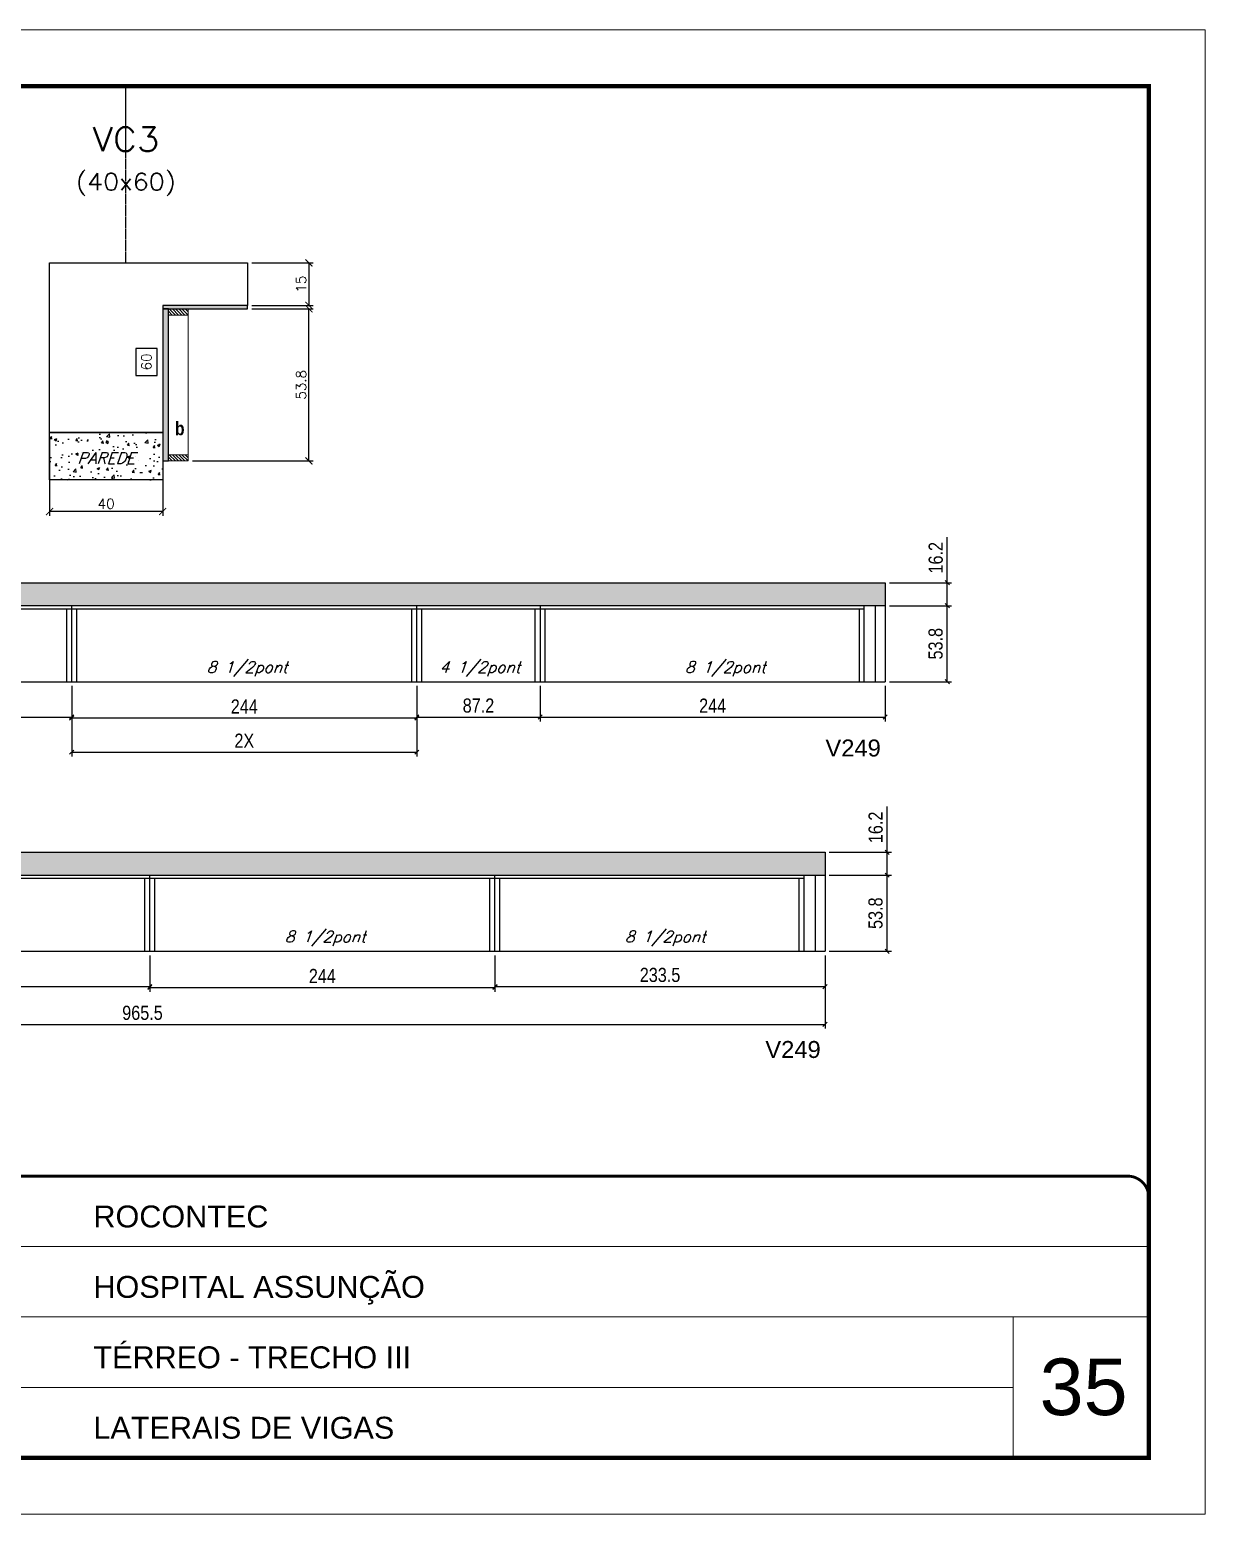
# Model space of a CAD drawing. Extents: x 137137 to 143418, y 10464 to 34486.
# Drawn here: x 140961 to 141792, y 24247 to 25297 of the extents above; entities that cross this region are included whole.
import ezdxf
from ezdxf.enums import TextEntityAlignment as Align

# ---------------------------------------------------------------- set-up
doc = ezdxf.new("R2010")
doc.units = 0
for name, pattern in [('CONTINUO', [0]), ('DASHED', [0.75, 0.5, -0.25]), ('HIDDEN', [0.375, 0.25, -0.125])]:
    doc.linetypes.add(name, pattern=pattern)
for name, color, linetype in [('5', 5, 'Continuous'), ('COTA', 241, 'Continuous'), ('Cota Seção (2x)', 4, 'Continuous'), ('detalhes', 4, 'Continuous'), ('Painéis', 200, 'Continuous'), ('SARR_2.2x7', 40, 'Continuous'), ('SARR_3.5x7', 81, 'Continuous'), ('texto', 7, 'Continuous'), ('Texto de Titulo', 7, 'Continuous'), ('Texto Qtd Sarr', 242, 'Continuous')]:
    doc.layers.add(name, color=color, linetype=linetype)
for name, color, linetype, lineweight in [('CARIMBO', 255, 'Continuous', 9), ('CONCRETO', 251, 'Continuous', 25), ('Folhas', 255, 'Continuous', 9), ('Hachura', 251, 'Continuous', 9), ('Madeira', 126, 'Continuous', 18), ('SARRAFO DE PRESSAO', 251, 'DASHED', 9), ('Texto Seção', 7, 'Continuous', 15)]:
    doc.layers.add(name, color=color, linetype=linetype, lineweight=lineweight)
doc.styles.add('ARIAL', font='arial.ttf')
doc.styles.add('COTA TECNICA', font='techl___.ttf', dxfattribs={"height": 10})
doc.styles.add('Romans', font='romans.shx')
doc.styles.get("Standard").update_dxf_attribs({"font": 'arial.ttf'})
doc.styles.add('TECNICA', font='techb___.ttf', dxfattribs={"height": 10})
doc.dimstyles.new('Cota Seção (2x)', dxfattribs={"dimtxt": 7, "dimasz": 5, "dimexe": 3, "dimexo": 3, "dimgap": 2, "dimtad": 3, "dimdec": 1, "dimlfac": 0.5, "dimzin": 12, "dimdsep": 46, "dimtxsty": 'Romans', "dimblk": 'ARCHTICK', "dimcen": 0, "dimclrd": 4, "dimclre": 4, "dimclrt": 1, "dimadec": 1, "dimazin": 3, "dimtfac": 1, "dimtdec": 1, "dimtmove": 0, "dimatfit": 3, "dimldrblk": 'OBLIQUE', "dimfxl": 1, "dimtolj": 1, "dimtzin": 12, "dimarcsym": 0})
doc.dimstyles.new('Cota Seção interna', dxfattribs={"dimtxt": 7, "dimasz": 6, "dimexe": 0.18, "dimexo": 2, "dimgap": -4, "dimtad": 3, "dimdec": 1, "dimlfac": 0.5, "dimzin": 12, "dimdsep": 46, "dimtxsty": 'Romans', "dimblk": 'ARCHTICK', "dimcen": 0.09, "dimse1": 1, "dimse2": 1, "dimsd1": 1, "dimsd2": 1, "dimclrd": 180, "dimclre": 5, "dimclrt": 1, "dimadec": 0, "dimazin": 3, "dimtfac": 1, "dimtdec": 1, "dimtofl": 0, "dimtmove": 0, "dimatfit": 3, "dimldrblk": 'ARCHTICK', "dimfxl": 1, "dimtolj": 1, "dimtzin": 0, "dimarcsym": 0})
doc.dimstyles.new('PAINEL', dxfattribs={"dimtxt": 10, "dimasz": 3, "dimexe": 3, "dimexo": 3, "dimgap": 3, "dimtad": 1, "dimdec": 1, "dimzin": 12, "dimdsep": 46, "dimtxsty": 'COTA TECNICA', "dimblk1": 'OBLIQUE', "dimblk2": 'OBLIQUE', "dimsah": 1, "dimcen": 0.9, "dimclrd": 4, "dimclre": 4, "dimclrt": 240, "dimadec": 1, "dimazin": 3, "dimtfac": 1, "dimtdec": 1, "dimtmove": 0, "dimatfit": 3, "dimfxl": 1, "dimtolj": 1, "dimtzin": 12, "dimarcsym": 0})

# ---------------------------------------------------------------- blocks, each defined once
blk = doc.blocks.new('9999999999')
at = {"color": 30, "linetype": 'CONTINUO'}
for p, q in [((98564.6, 34379.6), (99584, 34379.6)), ((98564.6, 34329.8), (99488, 34329.8)), ((99584, 34329.8), (99488, 34329.8)), ((99488, 34329.8), (99488, 34230.2)), ((98564.6, 34280), (99488, 34280))]:
    blk.add_line(p, q, dxfattribs=at)
at = {"color": 30, "linetype": 'CONTINUO', "const_width": 2}
blk.add_lwpolyline([(99584, 34230.2), (99584, 34414.4, 0.414214), (99569, 34429.4), (98229, 34429.4, 0.414214), (98214, 34414.4), (98214, 34245.2, 0.414214), (98229, 34230.2), (99584, 34230.2)], format="xyb", dxfattribs=at)
at = {"layer": 'Folhas'}
blk.add_lwpolyline([(98139, 34190.2), (99624, 34190.2), (99624, 35240.2), (98139, 35240.2)], close=True, dxfattribs=at)
at = {"layer": 'Folhas', "color": 30, "const_width": 3}
blk.add_lwpolyline([(98214, 34230.2), (99584, 34230.2), (99584, 35200.2), (98214, 35200.2)], close=True, dxfattribs=at)
at = {"color": 7, "linetype": 'Continuous', "ltscale": 5, "style": 'ARIAL'}
for s, height, p in [('ROCONTEC', 15.48, (98837.7, 34393.1)), ('HOSPITAL ASSUNÇÃO', 15.483, (98837.7, 34343.3)), ('TÉRREO - TRECHO III', 15.483, (98837.7, 34293.5)), ('LATERAIS DE VIGAS', 15.483, (98837.7, 34243.7))]:
    blk.add_text(s, height=height, dxfattribs=at).set_placement(p)
blk = doc.blocks.new('titulo1')
at = {"layer": 'Defpoints', "color": 252, "linetype": 'HIDDEN', "ltscale": 2}
blk.add_line((0, 0), (0, 125), dxfattribs=at)
at = {"layer": 'Defpoints', "style": 'Romans', "oblique": 15}
blk.add_attdef('FOLHA', text='', height=10, dxfattribs=at).set_placement((0, 15.6), align=Align.MIDDLE_CENTER)
at = {"layer": 'Texto Qtd Sarr', "color": 3, "style": 'Romans', "oblique": 15}
for tag, height, p in [('TITULO', 17, (0, 71.4)), ('SEÇÃO', 12, (0, 41.5))]:
    blk.add_attdef(tag, text='', height=height, dxfattribs=at).set_placement(p, align=Align.MIDDLE_CENTER)
blk = doc.blocks.new('_ArchTick')
at = {"color": 0, "linetype": 'ByBlock', "const_width": 0.15}
blk.add_lwpolyline([(-0.5, -0.5), (0.5, 0.5)], dxfattribs=at)
blk = doc.blocks.new('*D6127')
at = {"layer": 'COTA', "color": 4, "lineweight": -2, "transparency": 16777216}
for p, q in [((141118, 25132.2), (141161.4, 25132.2)), ((141158.4, 25132.2), (141158.4, 25102.2)), ((141118, 25102.2), (141161.4, 25102.2))]:
    blk.add_line(p, q, dxfattribs=at)
at = {"layer": 'Defpoints', "color": 0, "transparency": 16777216}
for p in [(141115, 25132.2), (141115, 25102.2), (141158.4, 25102.2)]:
    blk.add_point(p, dxfattribs=at)
at = {"layer": 'COTA', "color": 4, "lineweight": -2, "transparency": 16777216, "xscale": 5, "yscale": 5, "zscale": 5}
for p, rotation in [((141158.4, 25132.2), 90), ((141158.4, 25102.2), 270)]:
    blk.add_blockref('_ArchTick', p, dxfattribs=dict(at, rotation=rotation))
at = {"layer": 'COTA', "color": 1, "transparency": 16777216, "insert": (141152.9, 25117.2), "char_height": 7, "attachment_point": 5, "rotation": 90, "style": 'Romans'}
blk.add_mtext('\\A1;15', dxfattribs=at)
blk = doc.blocks.new('_Oblique')
at = {"color": 0, "linetype": 'ByBlock', "lineweight": -2}
blk.add_line((-0.5, -0.5), (0.5, 0.5), dxfattribs=at)
blk = doc.blocks.new('*D6128')
at = {"layer": 'COTA', "color": 4, "lineweight": -2, "transparency": 16777216}
for p, q in [((141118, 25099.8), (141161.4, 25099.8)), ((141158.4, 24992.2), (141158.4, 25099.8)), ((141076, 24992.2), (141161.4, 24992.2))]:
    blk.add_line(p, q, dxfattribs=at)
at = {"layer": 'Defpoints', "color": 0, "transparency": 16777216}
for p in [(141115, 25099.8), (141158.4, 25099.8), (141073, 24992.2)]:
    blk.add_point(p, dxfattribs=at)
at = {"layer": 'COTA', "color": 4, "lineweight": -2, "transparency": 16777216, "xscale": 5, "yscale": 5, "zscale": 5}
for p, rotation in [((141158.4, 25099.8), 90), ((141158.4, 24992.2), 270)]:
    blk.add_blockref('_ArchTick', p, dxfattribs=dict(at, rotation=rotation))
at = {"layer": 'COTA', "color": 1, "transparency": 16777216, "insert": (141152.9, 25046), "char_height": 7, "attachment_point": 5, "rotation": 90, "style": 'Romans'}
blk.add_mtext('\\A1;53.8', dxfattribs=at)
blk = doc.blocks.new('*D6129')
at = {"layer": 'Cota Seção (2x)', "color": 180, "lineweight": -2, "transparency": 16777216}
for p, q in [((141051, 25071.7), (141036, 25071.7)), ((141036, 25071.7), (141036, 25052.7)), ((141051, 25052.7), (141051, 25071.7)), ((141036, 25052.7), (141051, 25052.7))]:
    blk.add_line(p, q, dxfattribs=at)
at = {"layer": 'Defpoints', "color": 0, "transparency": 16777216}
for p in [(141055, 25132.2), (141055, 25132.2), (141055, 25012.2)]:
    blk.add_point(p, dxfattribs=at)
at = {"layer": 'Cota Seção (2x)', "color": 1, "transparency": 16777216, "insert": (141043.5, 25062.2), "char_height": 7, "attachment_point": 5, "rotation": 90, "style": 'Romans'}
blk.add_mtext('\\A1;60', dxfattribs=at)
blk = doc.blocks.new('*D6272')
at = {"layer": 'COTA', "color": 4, "linetype": 'ByBlock', "lineweight": -2, "transparency": 16777216}
for p, q in [((141321.9, 24833), (141321.9, 24808)), ((141565.9, 24833), (141565.9, 24808)), ((141321.9, 24811), (141565.9, 24811))]:
    blk.add_line(p, q, dxfattribs=at)
at = {"layer": 'Defpoints', "color": 0, "linetype": 'ByBlock', "transparency": 16777216}
for p in [(141321.9, 24836), (141565.9, 24836), (141565.9, 24811)]:
    blk.add_point(p, dxfattribs=at)
at = {"layer": 'COTA', "color": 4, "linetype": 'ByBlock', "lineweight": -2, "transparency": 16777216, "xscale": 3, "yscale": 3, "zscale": 3, "rotation": 180}
blk.add_blockref('_Oblique', (141321.9, 24811), dxfattribs=at)
at = {"layer": 'COTA', "color": 4, "linetype": 'ByBlock', "lineweight": -2, "transparency": 16777216, "xscale": 3, "yscale": 3, "zscale": 3}
blk.add_blockref('_Oblique', (141565.9, 24811), dxfattribs=at)
at = {"layer": 'COTA', "color": 240, "linetype": 'ByBlock', "transparency": 16777216, "insert": (141443.9, 24819.1), "char_height": 10, "attachment_point": 5, "style": 'COTA TECNICA'}
blk.add_mtext('\\A1;244', dxfattribs=at)
blk = doc.blocks.new('*D6130')
at = {"layer": 'COTA', "color": 4, "lineweight": -2, "transparency": 16777216}
for p, q in [((140975, 25009.2), (140975, 24953.4)), ((141055, 25009.2), (141055, 24953.4)), ((141055, 24956.4), (140975, 24956.4))]:
    blk.add_line(p, q, dxfattribs=at)
at = {"layer": 'Defpoints', "color": 0, "transparency": 16777216}
for p in [(140975, 25012.2), (141055, 25012.2), (140975, 24956.4)]:
    blk.add_point(p, dxfattribs=at)
at = {"layer": 'COTA', "color": 4, "lineweight": -2, "transparency": 16777216, "xscale": 5, "yscale": 5, "zscale": 5, "rotation": 180}
blk.add_blockref('_ArchTick', (140975, 24956.4), dxfattribs=at)
at = {"layer": 'COTA', "color": 4, "lineweight": -2, "transparency": 16777216, "xscale": 5, "yscale": 5, "zscale": 5}
blk.add_blockref('_ArchTick', (141055, 24956.4), dxfattribs=at)
at = {"layer": 'COTA', "color": 1, "transparency": 16777216, "insert": (141015, 24961.9), "char_height": 7, "attachment_point": 5, "style": 'Romans'}
blk.add_mtext('\\A1;40', dxfattribs=at)
blk = doc.blocks.new('*D6273')
at = {"layer": 'COTA', "color": 4, "lineweight": -2, "transparency": 16777216}
for p, q in [((141568.9, 24889.8), (141612.8, 24889.8)), ((141609.8, 24836), (141609.8, 24889.8)), ((141568.9, 24836), (141612.8, 24836))]:
    blk.add_line(p, q, dxfattribs=at)
at = {"layer": 'Defpoints', "color": 0, "transparency": 16777216}
for p in [(141565.9, 24889.8), (141609.8, 24889.8), (141565.9, 24836)]:
    blk.add_point(p, dxfattribs=at)
at = {"layer": 'COTA', "color": 4, "lineweight": -2, "transparency": 16777216, "xscale": 3, "yscale": 3, "zscale": 3}
for p, rotation in [((141609.8, 24889.8), 90), ((141609.8, 24836), 270)]:
    blk.add_blockref('_Oblique', p, dxfattribs=dict(at, rotation=rotation))
at = {"layer": 'COTA', "color": 240, "transparency": 16777216, "insert": (141601.6, 24862.9), "char_height": 10, "attachment_point": 5, "rotation": 90, "style": 'COTA TECNICA'}
blk.add_mtext('\\A1;53.8', dxfattribs=at)
blk = doc.blocks.new('*D6274')
at = {"layer": 'COTA', "color": 4, "lineweight": -2, "transparency": 16777216}
for p, q in [((141609.8, 24906), (141609.8, 24938.3)), ((141568.9, 24906), (141612.8, 24906)), ((141609.8, 24889.8), (141609.8, 24906)), ((141568.9, 24889.8), (141612.8, 24889.8))]:
    blk.add_line(p, q, dxfattribs=at)
at = {"layer": 'Defpoints', "color": 0, "transparency": 16777216}
for p in [(141565.9, 24906), (141609.8, 24906), (141565.9, 24889.8)]:
    blk.add_point(p, dxfattribs=at)
at = {"layer": 'COTA', "color": 4, "lineweight": -2, "transparency": 16777216, "xscale": 3, "yscale": 3, "zscale": 3}
for p, rotation in [((141609.8, 24906), 90), ((141609.8, 24889.8), 270)]:
    blk.add_blockref('_Oblique', p, dxfattribs=dict(at, rotation=rotation))
at = {"layer": 'COTA', "color": 240, "transparency": 16777216, "insert": (141601.7, 24923.7), "char_height": 10, "attachment_point": 5, "rotation": 90, "style": 'COTA TECNICA'}
blk.add_mtext('\\A1;16.2', dxfattribs=at)
blk = doc.blocks.new('*D6275')
at = {"layer": 'COTA', "color": 4, "lineweight": -2, "transparency": 16777216}
for p, q in [((140746.7, 24833), (140746.7, 24808)), ((140990.7, 24833), (140990.7, 24808)), ((140746.7, 24811), (140990.7, 24811))]:
    blk.add_line(p, q, dxfattribs=at)
at = {"layer": 'Defpoints', "color": 0, "transparency": 16777216}
for p in [(140746.7, 24836), (140990.7, 24836), (140990.7, 24811)]:
    blk.add_point(p, dxfattribs=at)
at = {"layer": 'COTA', "color": 4, "lineweight": -2, "transparency": 16777216, "xscale": 3, "yscale": 3, "zscale": 3, "rotation": 180}
blk.add_blockref('_Oblique', (140746.7, 24811), dxfattribs=at)
at = {"layer": 'COTA', "color": 4, "lineweight": -2, "transparency": 16777216, "xscale": 3, "yscale": 3, "zscale": 3}
blk.add_blockref('_Oblique', (140990.7, 24811), dxfattribs=at)
at = {"layer": 'COTA', "color": 240, "transparency": 16777216, "insert": (140868.7, 24819.1), "char_height": 10, "attachment_point": 5, "style": 'COTA TECNICA'}
blk.add_mtext('\\A1;244', dxfattribs=at)
blk = doc.blocks.new('*D6276')
at = {"layer": 'COTA', "color": 4, "lineweight": -2, "transparency": 16777216}
for p, q in [((140990.7, 24833), (140990.7, 24807.4)), ((141234.7, 24833), (141234.7, 24807.4)), ((140990.7, 24810.4), (141234.7, 24810.4))]:
    blk.add_line(p, q, dxfattribs=at)
at = {"layer": 'Defpoints', "color": 0, "transparency": 16777216}
for p in [(140990.7, 24836), (141234.7, 24836), (141234.7, 24810.4)]:
    blk.add_point(p, dxfattribs=at)
at = {"layer": 'COTA', "color": 4, "lineweight": -2, "transparency": 16777216, "xscale": 3, "yscale": 3, "zscale": 3, "rotation": 180}
blk.add_blockref('_Oblique', (140990.7, 24810.4), dxfattribs=at)
at = {"layer": 'COTA', "color": 4, "lineweight": -2, "transparency": 16777216, "xscale": 3, "yscale": 3, "zscale": 3}
blk.add_blockref('_Oblique', (141234.7, 24810.4), dxfattribs=at)
at = {"layer": 'COTA', "color": 240, "transparency": 16777216, "insert": (141112.7, 24818.5), "char_height": 10, "attachment_point": 5, "style": 'COTA TECNICA'}
blk.add_mtext('\\A1;244', dxfattribs=at)
blk = doc.blocks.new('*D6278')
at = {"layer": 'COTA', "color": 4, "linetype": 'ByBlock', "lineweight": -2, "transparency": 16777216}
for p, q in [((141289.9, 24642.4), (141289.9, 24617.4)), ((141523.4, 24642.4), (141523.4, 24617.4)), ((141289.9, 24620.4), (141523.4, 24620.4))]:
    blk.add_line(p, q, dxfattribs=at)
at = {"layer": 'Defpoints', "color": 0, "linetype": 'ByBlock', "transparency": 16777216}
for p in [(141289.9, 24645.4), (141523.4, 24645.4), (141523.4, 24620.4)]:
    blk.add_point(p, dxfattribs=at)
at = {"layer": 'COTA', "color": 4, "linetype": 'ByBlock', "lineweight": -2, "transparency": 16777216, "xscale": 3, "yscale": 3, "zscale": 3, "rotation": 180}
blk.add_blockref('_Oblique', (141289.9, 24620.4), dxfattribs=at)
at = {"layer": 'COTA', "color": 4, "linetype": 'ByBlock', "lineweight": -2, "transparency": 16777216, "xscale": 3, "yscale": 3, "zscale": 3}
blk.add_blockref('_Oblique', (141523.4, 24620.4), dxfattribs=at)
at = {"layer": 'COTA', "color": 240, "linetype": 'ByBlock', "transparency": 16777216, "insert": (141406.7, 24628.6), "char_height": 10, "attachment_point": 5, "style": 'COTA TECNICA'}
blk.add_mtext('\\A1;233.5', dxfattribs=at)
blk = doc.blocks.new('*D6279')
at = {"layer": 'COTA', "color": 4, "lineweight": -2, "transparency": 16777216}
for p, q in [((141526.4, 24699.2), (141570.3, 24699.2)), ((141567.3, 24645.4), (141567.3, 24699.2)), ((141526.4, 24645.4), (141570.3, 24645.4))]:
    blk.add_line(p, q, dxfattribs=at)
at = {"layer": 'Defpoints', "color": 0, "transparency": 16777216}
for p in [(141523.4, 24699.2), (141567.3, 24699.2), (141523.4, 24645.4)]:
    blk.add_point(p, dxfattribs=at)
at = {"layer": 'COTA', "color": 4, "lineweight": -2, "transparency": 16777216, "xscale": 3, "yscale": 3, "zscale": 3}
for p, rotation in [((141567.3, 24699.2), 90), ((141567.3, 24645.4), 270)]:
    blk.add_blockref('_Oblique', p, dxfattribs=dict(at, rotation=rotation))
at = {"layer": 'COTA', "color": 240, "transparency": 16777216, "insert": (141559.1, 24672.3), "char_height": 10, "attachment_point": 5, "rotation": 90, "style": 'COTA TECNICA'}
blk.add_mtext('\\A1;53.8', dxfattribs=at)
blk = doc.blocks.new('*D6280')
at = {"layer": 'COTA', "color": 4, "lineweight": -2, "transparency": 16777216}
for p, q in [((141567.3, 24715.4), (141567.3, 24747.7)), ((141526.4, 24715.4), (141570.3, 24715.4)), ((141567.3, 24699.2), (141567.3, 24715.4)), ((141526.4, 24699.2), (141570.3, 24699.2))]:
    blk.add_line(p, q, dxfattribs=at)
at = {"layer": 'Defpoints', "color": 0, "transparency": 16777216}
for p in [(141523.4, 24715.4), (141567.3, 24715.4), (141523.4, 24699.2)]:
    blk.add_point(p, dxfattribs=at)
at = {"layer": 'COTA', "color": 4, "lineweight": -2, "transparency": 16777216, "xscale": 3, "yscale": 3, "zscale": 3}
for p, rotation in [((141567.3, 24715.4), 90), ((141567.3, 24699.2), 270)]:
    blk.add_blockref('_Oblique', p, dxfattribs=dict(at, rotation=rotation))
at = {"layer": 'COTA', "color": 240, "transparency": 16777216, "insert": (141559.2, 24733), "char_height": 10, "attachment_point": 5, "rotation": 90, "style": 'COTA TECNICA'}
blk.add_mtext('\\A1;16.2', dxfattribs=at)
blk = doc.blocks.new('*D6281')
at = {"layer": 'COTA', "color": 4, "lineweight": -2, "transparency": 16777216}
for p, q in [((140801.9, 24642.4), (140801.9, 24617.4)), ((141045.9, 24642.4), (141045.9, 24617.4)), ((140801.9, 24620.4), (141045.9, 24620.4))]:
    blk.add_line(p, q, dxfattribs=at)
at = {"layer": 'Defpoints', "color": 0, "transparency": 16777216}
for p in [(140801.9, 24645.4), (141045.9, 24645.4), (141045.9, 24620.4)]:
    blk.add_point(p, dxfattribs=at)
at = {"layer": 'COTA', "color": 4, "lineweight": -2, "transparency": 16777216, "xscale": 3, "yscale": 3, "zscale": 3, "rotation": 180}
blk.add_blockref('_Oblique', (140801.9, 24620.4), dxfattribs=at)
at = {"layer": 'COTA', "color": 4, "lineweight": -2, "transparency": 16777216, "xscale": 3, "yscale": 3, "zscale": 3}
blk.add_blockref('_Oblique', (141045.9, 24620.4), dxfattribs=at)
at = {"layer": 'COTA', "color": 240, "transparency": 16777216, "insert": (140923.9, 24628.5), "char_height": 10, "attachment_point": 5, "style": 'COTA TECNICA'}
blk.add_mtext('\\A1;244', dxfattribs=at)
blk = doc.blocks.new('*D6282')
at = {"layer": 'COTA', "color": 4, "lineweight": -2, "transparency": 16777216}
for p, q in [((140557.9, 24642.4), (140557.9, 24590.7)), ((141523.4, 24642.4), (141523.4, 24590.7)), ((140557.9, 24593.7), (141523.4, 24593.7))]:
    blk.add_line(p, q, dxfattribs=at)
at = {"layer": 'Defpoints', "color": 0, "transparency": 16777216}
for p in [(140557.9, 24645.4), (141523.4, 24645.4), (141523.4, 24593.7)]:
    blk.add_point(p, dxfattribs=at)
at = {"layer": 'COTA', "color": 4, "lineweight": -2, "transparency": 16777216, "xscale": 3, "yscale": 3, "zscale": 3, "rotation": 180}
blk.add_blockref('_Oblique', (140557.9, 24593.7), dxfattribs=at)
at = {"layer": 'COTA', "color": 4, "lineweight": -2, "transparency": 16777216, "xscale": 3, "yscale": 3, "zscale": 3}
blk.add_blockref('_Oblique', (141523.4, 24593.7), dxfattribs=at)
at = {"layer": 'COTA', "color": 240, "transparency": 16777216, "insert": (141040.7, 24601.8), "char_height": 10, "attachment_point": 5, "style": 'COTA TECNICA'}
blk.add_mtext('\\A1;965.5', dxfattribs=at)
blk = doc.blocks.new('*D6283')
at = {"layer": 'COTA', "color": 4, "lineweight": -2, "transparency": 16777216}
for p, q in [((141045.9, 24642.4), (141045.9, 24616.8)), ((141289.9, 24642.4), (141289.9, 24616.8)), ((141045.9, 24619.8), (141289.9, 24619.8))]:
    blk.add_line(p, q, dxfattribs=at)
at = {"layer": 'Defpoints', "color": 0, "transparency": 16777216}
for p in [(141045.9, 24645.4), (141289.9, 24645.4), (141289.9, 24619.8)]:
    blk.add_point(p, dxfattribs=at)
at = {"layer": 'COTA', "color": 4, "lineweight": -2, "transparency": 16777216, "xscale": 3, "yscale": 3, "zscale": 3, "rotation": 180}
blk.add_blockref('_Oblique', (141045.9, 24619.8), dxfattribs=at)
at = {"layer": 'COTA', "color": 4, "lineweight": -2, "transparency": 16777216, "xscale": 3, "yscale": 3, "zscale": 3}
blk.add_blockref('_Oblique', (141289.9, 24619.8), dxfattribs=at)
at = {"layer": 'COTA', "color": 240, "transparency": 16777216, "insert": (141167.9, 24627.9), "char_height": 10, "attachment_point": 5, "style": 'COTA TECNICA'}
blk.add_mtext('\\A1;244', dxfattribs=at)
blk = doc.blocks.new('*D6132')
at = {"layer": 'COTA', "color": 4, "lineweight": -2, "transparency": 16777216}
for p, q in [((141234.7, 24833), (141234.7, 24808)), ((141321.9, 24833), (141321.9, 24808)), ((141234.7, 24811), (141321.9, 24811))]:
    blk.add_line(p, q, dxfattribs=at)
at = {"layer": 'Defpoints', "color": 0, "transparency": 16777216}
for p in [(141234.7, 24836), (141321.9, 24836), (141321.9, 24811)]:
    blk.add_point(p, dxfattribs=at)
at = {"layer": 'COTA', "color": 4, "lineweight": -2, "transparency": 16777216, "xscale": 3, "yscale": 3, "zscale": 3, "rotation": 180}
blk.add_blockref('_Oblique', (141234.7, 24811), dxfattribs=at)
at = {"layer": 'COTA', "color": 4, "lineweight": -2, "transparency": 16777216, "xscale": 3, "yscale": 3, "zscale": 3}
blk.add_blockref('_Oblique', (141321.9, 24811), dxfattribs=at)
at = {"layer": 'COTA', "color": 240, "transparency": 16777216, "insert": (141278.3, 24819.1), "char_height": 10, "attachment_point": 5, "style": 'COTA TECNICA'}
blk.add_mtext('\\A1;87.2', dxfattribs=at)
blk = doc.blocks.new('*D6133')
at = {"layer": 'COTA', "color": 4, "lineweight": -2, "transparency": 16777216}
for p, q in [((140990.7, 24833), (140990.7, 24783.2)), ((141234.7, 24833), (141234.7, 24783.2)), ((140990.7, 24786.2), (141234.7, 24786.2))]:
    blk.add_line(p, q, dxfattribs=at)
at = {"layer": 'Defpoints', "color": 0, "transparency": 16777216}
for p in [(140990.7, 24836), (141234.7, 24836), (141234.7, 24786.2)]:
    blk.add_point(p, dxfattribs=at)
at = {"layer": 'COTA', "color": 4, "lineweight": -2, "transparency": 16777216, "xscale": 3, "yscale": 3, "zscale": 3, "rotation": 180}
blk.add_blockref('_Oblique', (140990.7, 24786.2), dxfattribs=at)
at = {"layer": 'COTA', "color": 4, "lineweight": -2, "transparency": 16777216, "xscale": 3, "yscale": 3, "zscale": 3}
blk.add_blockref('_Oblique', (141234.7, 24786.2), dxfattribs=at)
at = {"layer": 'COTA', "color": 240, "transparency": 16777216, "insert": (141112.7, 24794.3), "char_height": 10, "attachment_point": 5, "style": 'COTA TECNICA'}
blk.add_mtext('\\A1;2X', dxfattribs=at)

msp = doc.modelspace()

# ---------------------------------------------------------------- hatches: boundary and pattern name
at = {"layer": 'CONCRETO', "linetype": 'ByBlock'}
h = msp.add_hatch(dxfattribs=at)
h.set_pattern_fill('AR-CONC', color=0, scale=0.1)
h.set_pattern_definition([(50, (4707.29, -3427.897), (18.2184669, -1.5939086), [1.905, -20.955]), (355, (4707.29, -3427.897), (-3.5243421, 19.1056845), [1.524, -16.7640584]), (100.451445, (4708.808, -3428.03), (14.6941247, 17.5117752), [1.619001, -17.8090245]), (46.1842, (4707.29, -3422.817), (27.107904, -4.2042328), [2.8575, -31.4325]), (96.635558, (4709.548, -3423.168), (23.7404134, 24.7426125), [2.4285023, -26.713561]), (351.184151, (4707.29, -3422.817), (23.7404134, 24.7426125), [2.2859967, -25.145973]), (21, (4709.83, -3424.087), (15.1614391, -10.2265198), [1.905, -20.955]), (326, (4709.83, -3424.087), (6.1802028, 18.4187966), [1.524, -16.764]), (71.451445, (4711.093, -3424.94), (21.341642, 8.192277), [1.619001, -17.8089938]), (37.5, (4707.2893, -3427.897), (0.30886033, 8.4555039), [0, -16.5608, 0, -17.018, 0, -16.8275]), (7.5, (4707.289, -3427.897), (6.68196625, 10.0180575), [0, -9.7028, 0, -16.1798, 0, -6.4135]), (327.5, (4701.625, -3427.897), (13.55905952, -0.5728744), [0, -6.35, 0, -19.812, 0, -26.289]), (317.5, (4699.085, -3427.897), (14.8129181, 2.5426491), [0, -8.255, 0, -13.1572, 0, -18.669])])
h.paths.add_polyline_path([(140974.99, 25012.18), (140974.99, 24978.81), (141054.99, 24978.81), (141054.99, 25012.18)])
at = {"layer": 'COTA', "linetype": 'ByBlock'}
h = msp.add_hatch(dxfattribs=at)
h.set_pattern_fill('AR-CONC', color=256, scale=0.03)
h.set_pattern_definition([(50, (-1585, 0), (5.46554007, -0.47817257), [0.5715, -6.2865]), (355, (-1585, 0), (-1.05730264, 5.73170536), [0.4572, -5.02921753]), (100.4514447, (-1584.5445, -0.04), (4.40823741, 5.25353256), [0.48570026, -5.34270734]), (46.1842, (-1585, 1.524), (8.13237123, -1.26126984), [0.85725, -9.42975]), (96.6355576, (-1584.322, 1.419), (7.122124, 7.42278374), [0.7285507, -8.01406824]), (351.184151, (-1585, 1.524), (7.122124, 7.42278374), [0.685799, -7.54379196]), (21, (-1584.238, 1.143), (4.54843174, -3.06795595), [0.5715, -6.2865]), (326, (-1584.238, 1.143), (1.85406085, 5.52563898), [0.4572, -5.0292]), (71.451445, (-1583.859, 0.8873), (6.40249258, 2.45768307), [0.48570026, -5.34269813]), (37.5, (-1585, 0), (0.092658098, 2.536651166), [0, -4.96824, 0, -5.1054, 0, -5.04825]), (7.5, (-1585, 0), (2.004589875, 3.005417245), [0, -2.91084, 0, -4.85394, 0, -1.92405]), (327.5, (-1586.6993, 0), (4.067717855, -0.17186232), [0, -1.905, 0, -5.9436, 0, -7.8867]), (317.5, (-1587.4613, 0), (4.44387544, 0.76279473), [0, -2.4765, 0, -3.94716, 0, -5.6007])])
h.paths.add_polyline_path([(140746.71, 24889.85), (140746.71, 24861.05), (140773.71, 24861.05), (140773.71, 24887.65), (140773.71, 24889.85), (141565.91, 24889.85), (141565.91, 24906.05), (140557.91, 24906.05), (140557.91, 24857.05), (140584.91, 24857.05), (140584.91, 24887.65), (140584.91, 24889.85)])
h = msp.add_hatch(dxfattribs=at)
h.set_pattern_fill('AR-CONC', color=256, scale=0.03)
h.set_pattern_definition([(50, (-1815.3705, -378.743), (5.46554007, -0.47817257), [0.5715, -6.2865]), (355, (-1815.3705, -378.743), (-1.05730264, 5.73170536), [0.4572, -5.02921753]), (100.4514447, (-1814.915, -378.783), (4.40823741, 5.25353256), [0.48570026, -5.34270734]), (46.1842, (-1815.3705, -377.219), (8.13237123, -1.26126984), [0.85725, -9.42975]), (96.6355576, (-1814.693, -377.324), (7.122124, 7.42278374), [0.7285507, -8.01406824]), (351.184151, (-1815.3705, -377.219), (7.122124, 7.42278374), [0.685799, -7.54379196]), (21, (-1814.6085, -377.6), (4.54843174, -3.06795595), [0.5715, -6.2865]), (326, (-1814.6085, -377.6), (1.85406085, 5.52563898), [0.4572, -5.0292]), (71.451445, (-1814.2295, -377.8556), (6.40249258, 2.45768307), [0.48570026, -5.34269813]), (37.5, (-1815.3705, -378.7429), (0.092658098, 2.536651166), [0, -4.96824, 0, -5.1054, 0, -5.04825]), (7.5, (-1815.3705, -378.743), (2.004589875, 3.005417245), [0, -2.91084, 0, -4.85394, 0, -1.92405]), (327.5, (-1817.0698, -378.743), (4.067717855, -0.17186232), [0, -1.905, 0, -5.9436, 0, -7.8867]), (317.5, (-1817.8318, -378.743), (4.44387544, 0.76279473), [0, -2.4765, 0, -3.94716, 0, -5.6007])])
h.paths.add_polyline_path([(141523.41, 24699.21), (141523.41, 24715.41), (140557.91, 24715.41), (140557.91, 24699.21)])
at = {"layer": 'Hachura'}
h = msp.add_hatch(color=256, dxfattribs=at)
h.dxf.hatch_style = 1
h.paths.add_polyline_path([(141114.99, 25099.78), (141114.99, 25102.18), (141054.99, 25102.18), (141054.99, 25099.78)])
h = msp.add_hatch(color=256, dxfattribs=at)
h.dxf.hatch_style = 1
h.paths.add_polyline_path([(141058.99, 25099.78), (141054.99, 25099.78), (141054.99, 24992.18), (141058.99, 24992.18)])
h = msp.add_hatch(dxfattribs=at)
h.set_pattern_fill('ANSI31', color=256, scale=0.5, angle=270, style=0)
h.set_pattern_definition([(315, (163973.6063, 16792.1315), (1.12253202, 1.12253202), [])])
h.paths.add_polyline_path([(141058.99, 25095.38), (141058.99, 25099.78), (141072.99, 25099.78), (141072.99, 25095.38)])
h = msp.add_hatch(dxfattribs=at)
h.set_pattern_fill('ANSI31', color=256, scale=0.5, angle=270, style=0)
h.set_pattern_definition([(315, (163973.6063, 16688.9315), (1.12253202, 1.12253202), [])])
h.paths.add_polyline_path([(141058.99, 24992.18), (141058.99, 24996.58), (141072.99, 24996.58), (141072.99, 24992.18)])

# ---------------------------------------------------------------- linework, layer by layer
at = {"layer": 'CONCRETO'}
msp.add_lwpolyline([(140974.99, 25132.18), (140974.99, 25132.18), (141114.99, 25132.18), (141114.99, 25102.18), (141054.99, 25102.18), (141054.99, 25012.18), (140974.99, 25012.18), (140974.99, 25132.18)], close=True, dxfattribs=at)
at = {"layer": 'CONCRETO', "color": 0, "linetype": 'ByBlock'}
msp.add_lwpolyline([(140974.99, 25012.18), (141054.99, 25012.18), (141054.99, 24978.81), (140974.99, 24978.81)], close=True, dxfattribs=at)
at = {"layer": 'COTA', "linetype": 'ByBlock'}
for p, q in [((140557.91, 24906.05), (141565.91, 24906.05)), ((141565.91, 24906.05), (141565.91, 24889.85)), ((140557.91, 24715.41), (141523.41, 24715.41)), ((141523.41, 24715.41), (141523.41, 24699.21))]:
    msp.add_line(p, q, dxfattribs=at)
at = {"layer": 'Madeira'}
for points in [[(141058.99, 25095.38), (141058.99, 25099.78), (141072.99, 25099.78), (141072.99, 25095.38)], [(141058.99, 25099.78), (141072.99, 25099.78), (141072.99, 24992.18), (141058.99, 24992.18)], [(141058.99, 24992.18), (141058.99, 24996.58), (141072.99, 24996.58), (141072.99, 24992.18)]]:
    msp.add_lwpolyline(points, close=True, dxfattribs=at)
at = {"layer": 'Painéis', "linetype": 'ByBlock'}
for p, q in [((140773.71, 24889.85), (141565.91, 24889.85)), ((140990.71, 24836.05), (140990.71, 24889.85)), ((141234.71, 24836.05), (141234.71, 24889.85)), ((141321.91, 24889.85), (141321.91, 24836.05)), ((141565.91, 24889.85), (141565.91, 24836.05)), ((140557.91, 24836.05), (141565.91, 24836.05)), ((140557.91, 24699.21), (141523.41, 24699.21)), ((141045.91, 24645.41), (141045.91, 24699.21)), ((141289.91, 24645.41), (141289.91, 24699.21)), ((141523.41, 24699.21), (141523.41, 24645.41)), ((140557.91, 24645.41), (141523.41, 24645.41))]:
    msp.add_line(p, q, dxfattribs=at)
at = {"layer": 'Painéis'}
for points in [[(141114.99, 25099.78), (141114.99, 25102.18), (141054.99, 25102.18), (141054.99, 25099.78)], [(141058.99, 25099.78), (141054.99, 25099.78), (141054.99, 24992.18), (141058.99, 24992.18)]]:
    msp.add_lwpolyline(points, close=True, dxfattribs=at)
at = {"layer": 'SARR_2.2x7', "linetype": 'Continuous'}
for p, q in [((140773.71, 24887.65), (140990.71, 24887.65)), ((140990.71, 24887.65), (141234.71, 24887.65)), ((141234.71, 24887.65), (141234.71, 24887.65)), ((141234.71, 24887.65), (141550.91, 24887.65)), ((141558.91, 24889.85), (141558.91, 24836.05)), ((140801.91, 24697.01), (141045.91, 24697.01)), ((141045.91, 24697.01), (141289.91, 24697.01)), ((141289.91, 24697.01), (141508.41, 24697.01)), ((141516.41, 24699.21), (141516.41, 24645.41))]:
    msp.add_line(p, q, dxfattribs=at)
at = {"layer": 'SARR_3.5x7'}
for p, q in [((140987.21, 24836.05), (140987.21, 24887.65)), ((140994.21, 24836.05), (140994.21, 24887.65)), ((141231.21, 24836.05), (141231.21, 24887.65)), ((141238.21, 24836.05), (141238.21, 24887.65)), ((141318.41, 24836.05), (141318.41, 24887.65)), ((141325.41, 24836.05), (141325.41, 24887.65)), ((141547.41, 24887.65), (141547.41, 24836.05)), ((141550.91, 24889.85), (141550.91, 24836.05)), ((141042.41, 24645.41), (141042.41, 24697.01)), ((141049.41, 24645.41), (141049.41, 24697.01)), ((141286.41, 24645.41), (141286.41, 24697.01)), ((141293.41, 24645.41), (141293.41, 24697.01)), ((141504.91, 24697.01), (141504.91, 24645.41)), ((141508.41, 24699.21), (141508.41, 24645.41))]:
    msp.add_line(p, q, dxfattribs=at)

# ---------------------------------------------------------------- block references
at = {"layer": 'SARRAFO DE PRESSAO', "color": 6, "linetype": 'ByBlock'}
msp.add_blockref('9999999999', (42168.31, -9943.03), dxfattribs=at)
at = {"layer": 'Texto Seção'}
ref = msp.add_blockref('titulo1', (141029.03, 25132.18), dxfattribs=at)
ref.add_attrib('TITULO', 'VC3', dxfattribs={"layer": 'Texto de Titulo', "color": 7, "height": 17, "style": 'Romans', "width": 1.1}).set_placement((141029.03, 25219.68), align=Align.MIDDLE_CENTER)
ref.add_attrib('SEÇÃO', '(40x60)', dxfattribs={"layer": 'Texto de Titulo', "color": 7, "height": 12, "style": 'Romans', "width": 1.1}).set_placement((141029.03, 25189.68), align=Align.MIDDLE_CENTER)

# ---------------------------------------------------------------- texts
at = {"layer": '5', "linetype": 'Continuous'}
for p in [(141523.67, 24783.15), (141481.17, 24569.93)]:
    msp.add_text('V249', height=12, rotation=359.99996, dxfattribs=at).set_placement(p)
at = {"layer": 'CARIMBO', "style": 'ARIAL'}
msp.add_text('35', height=40, dxfattribs=at).set_placement((141675.15, 24317.32))
at = {"layer": 'detalhes', "style": 'TECNICA'}
msp.add_text('b', height=9.6, dxfattribs=at).set_placement((141063.7, 25010.36))
at = {"layer": 'texto', "color": 2, "char_height": 8, "attachment_point": 5, "style": 'Romans'}
for s, insert in [('{\\Q19;\\C256;PAREDE}', (141015.01, 24994.2)), ('{\\Q19;\\C256;8 1/2pont}', (141114.69, 24845.04)), ('{\\Q19;\\C256;4 1/2pont}', (141279.26, 24845.04)), ('{\\Q19;\\C256;8 1/2pont}', (141452.85, 24845.04)), ('{\\Q19;\\C256;8 1/2pont}', (141169.89, 24654.4)), ('{\\Q19;\\C256;8 1/2pont}', (141410.35, 24654.4))]:
    msp.add_mtext(s, dxfattribs=dict(at, insert=insert))

# ---------------------------------------------------------------- dimensions: what is measured, and where the dimension line sits
at = {"layer": 'COTA'}
for base, p1, p2, angle, dimstyle, picture, middle in [((141158.36, 25102.18), (141114.99, 25132.18), (141114.99, 25102.18), 90, 'Cota Seção (2x)', '*D6127', (141152.86, 25117.18)), ((141158.36, 25099.78), (141072.99, 24992.18), (141114.99, 25099.78), 90, 'Cota Seção (2x)', '*D6128', (141152.86, 25045.98)), ((140974.99, 24956.45), (141054.99, 25012.18), (140974.99, 25012.18), 180, 'Cota Seção (2x)', '*D6130', (141014.99, 24961.95)), ((141609.81, 24906.05), (141565.91, 24889.85), (141565.91, 24906.05), 90, 'PAINEL', '*D6274', (141601.71, 24923.67)), ((141609.81, 24889.85), (141565.91, 24836.05), (141565.91, 24889.85), 90, 'PAINEL', '*D6273', (141601.57, 24862.95)), ((141567.31, 24715.41), (141523.41, 24699.21), (141523.41, 24715.41), 90, 'PAINEL', '*D6280', (141559.21, 24733.03)), ((141567.31, 24699.21), (141523.41, 24645.41), (141523.41, 24699.21), 90, 'PAINEL', '*D6279', (141559.07, 24672.31))]:
    dim = msp.add_linear_dim(base=base, p1=p1, p2=p2, angle=angle, dimstyle=dimstyle, dxfattribs=at)
    dim.commit()
    dim.dimension.update_dxf_attribs({"geometry": picture, "text_midpoint": middle})
for base, p1, p2, picture, middle in [((140990.71, 24811.05), (140746.71, 24836.05), (140990.71, 24836.05), '*D6275', (140868.71, 24819.12)), ((141234.71, 24810.43), (140990.71, 24836.05), (141234.71, 24836.05), '*D6276', (141112.71, 24818.5)), ((141321.91, 24811.05), (141234.71, 24836.05), (141321.91, 24836.05), '*D6132', (141278.31, 24819.14)), ((141523.41, 24593.7), (140557.91, 24645.41), (141523.41, 24645.41), '*D6282', (141040.66, 24601.84)), ((141045.91, 24620.41), (140801.91, 24645.41), (141045.91, 24645.41), '*D6281', (140923.91, 24628.48)), ((141289.91, 24619.79), (141045.91, 24645.41), (141289.91, 24645.41), '*D6283', (141167.91, 24627.86))]:
    dim = msp.add_linear_dim(base=base, p1=p1, p2=p2, dimstyle='PAINEL', dxfattribs=at)
    dim.commit()
    dim.dimension.update_dxf_attribs({"geometry": picture, "text_midpoint": middle})
dim = msp.add_linear_dim(base=(141234.71, 24786.21), p1=(140990.71, 24836.05), p2=(141234.71, 24836.05), text='2X', dimstyle='PAINEL', dxfattribs=at)
dim.commit()
dim.dimension.update_dxf_attribs({"geometry": '*D6133', "text_midpoint": (141112.71, 24794.27)})
at = {"layer": 'COTA', "linetype": 'ByBlock'}
for base, p1, p2, picture, middle in [((141565.91, 24811.05), (141321.91, 24836.05), (141565.91, 24836.05), '*D6272', (141443.91, 24819.12)), ((141523.41, 24620.41), (141289.91, 24645.41), (141523.41, 24645.41), '*D6278', (141406.66, 24628.63))]:
    dim = msp.add_linear_dim(base=base, p1=p1, p2=p2, dimstyle='PAINEL', override={"dimtmove": 1}, dxfattribs=at)
    dim.commit()
    dim.dimension.update_dxf_attribs({"geometry": picture, "text_midpoint": middle})
at = {"layer": 'Cota Seção (2x)'}
dim = msp.add_linear_dim(base=(141054.99, 25132.18), p1=(141054.99, 25012.18), p2=(141054.99, 25132.18), angle=90, dimstyle='Cota Seção interna', dxfattribs=at)
dim.commit()
dim.dimension.update_dxf_attribs({"geometry": '*D6129', "text_midpoint": (141054.99, 25062.18), "dimtype": 160})

doc.saveas('drawing.dxf')
